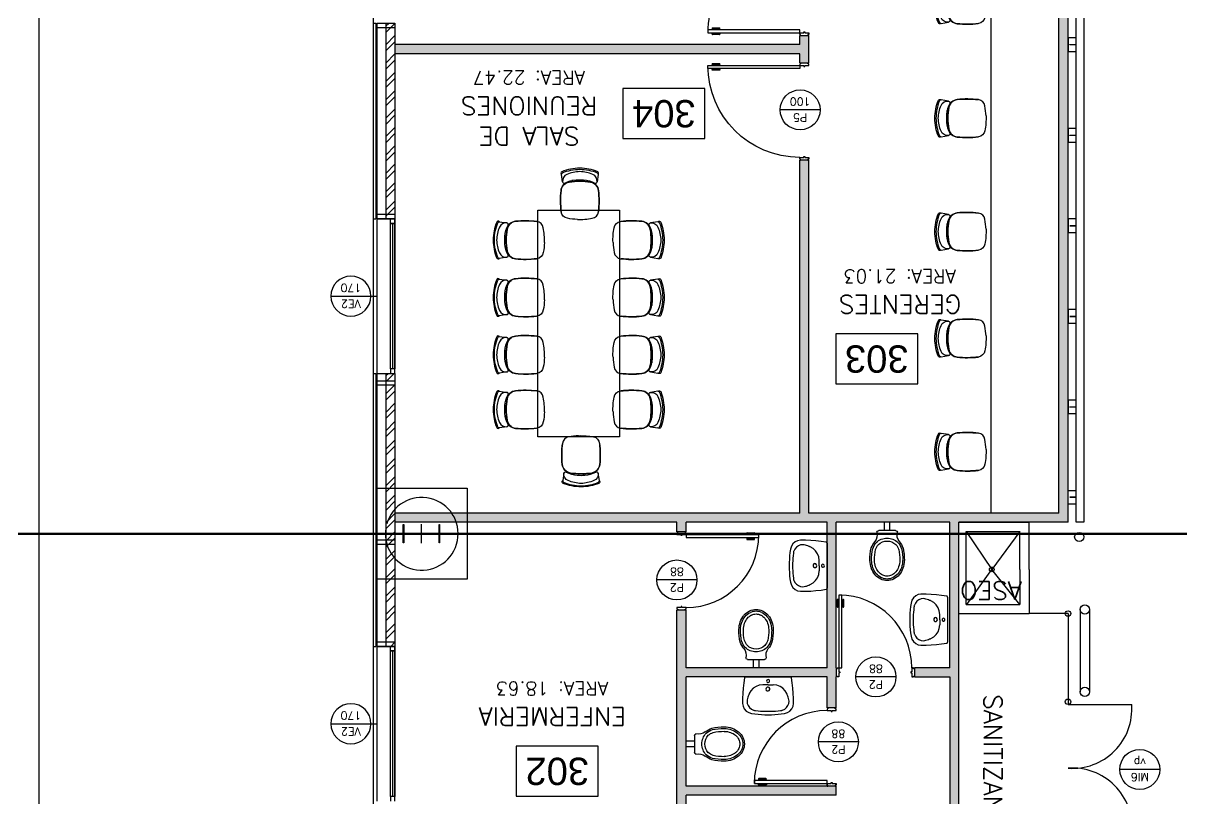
# Model space of a CAD drawing. Header units: millimetres. Extents: x 1478096 to 1808313, y 619971 to 762366.
# Drawn here: x 1521007 to 1533746, y 707917 to 716442 of the extents above; entities that cross this region are included whole.
import ezdxf
from ezdxf.enums import TextEntityAlignment as Align

# ---------------------------------------------------------------- set-up
doc = ezdxf.new("R2010")
doc.units = ezdxf.units.MM
doc.header["$LTSCALE"] = 10
for name, pattern in [('CENTERX2', [4, 2.5, -0.5, 0.5, -0.5]), ('CONTINOUS', [0]), ('SE-GRILLA$0$LR-GRILLA$0$EJES', [0.74, 0.5, -0.12, 0, -0.12])]:
    doc.linetypes.add(name, pattern=pattern)
for name, color, linetype in [('0-superficies', 7, 'Continuous'), ('0_Estructura', 251, 'Continuous'), ('A-HATCH-DURLOCK', 252, 'Continuous'), ('COSTAN-CAM-EJES', 251, 'CENTERX2'), ('DC-ARQ-0 TEXTOS', 7, 'Continuous'), ('DC-ARQ-CARPINTERIAS', 7, 'Continuous'), ('DC-ARQ-CHAPA', 7, 'Continuous'), ('DC-ARQ-CORDON', 210, 'Continuous'), ('DC-ARQ-DEF BOLARDOS', 7, 'Continuous'), ('DC-ARQ-DEF GUARDARAIL', 7, 'CONTINOUS'), ('DC-ARQ-DEFENSA', 164, 'CONTINOUS'), ('DC-ARQ-EQUIP.', 43, 'Continuous'), ('DC-ARQ-EQUIP. OFICINAS', 33, 'Continuous'), ('DC-ARQ-EQUIP. SANITARIO', 40, 'Continuous'), ('DC-ARQ-PAINEL DURLOCK', 7, 'Continuous'), ('DC-ARQ-REJA', 8, 'Continuous'), ('DC-ARQ-VEREDAS Y URBAN', 9, 'Continuous'), ('DC-EST-CORREAS', 35, 'SE-GRILLA$0$LR-GRILLA$0$EJES'), ('TXT CARP VENTANAS', 6, 'Continuous'), ('TXT CARPINTERIAS', 2, 'Continuous')]:
    doc.layers.add(name, color=color, linetype=linetype)
doc.styles.add('ROMANS', font='romans')
doc.styles.get("Standard").update_dxf_attribs({"font": 'arial.ttf'})
pattern_1 = [(225, (3172020.15, 1376323.11), (101.027881, -101.027881), []), (225, (3171952.8, 1376323.11), (101.027881, -101.027881), [])]

# ---------------------------------------------------------------- blocks, each defined once
blk = doc.blocks.new('PUERTAS 01')
at = {"layer": 'DC-ARQ-CARPINTERIAS'}
for p, q in [((1639.635, 694.416), (1639.625, 694.416)), ((1639.625, 694.386), (1639.625, 694.406)), ((1639.625, 694.406), (1639.635, 694.406)), ((1639.67, 694.386), (1639.625, 694.386)), ((1639.635, 694.406), (1639.635, 694.416)), ((1639.67, 694.376), (1639.67, 694.386)), ((1639.725, 694.386), (1639.68, 694.386)), ((1639.68, 694.386), (1639.68, 694.376)), ((1639.725, 694.416), (1639.715, 694.416)), ((1639.715, 694.416), (1639.715, 694.406)), ((1639.715, 694.406), (1639.725, 694.406)), ((1639.725, 694.406), (1639.725, 694.386)), ((1639.725, 694.386), (1639.725, 694.354)), ((1640.734, 694.386), (1639.725, 694.386)), ((1640.602, 694.399), (1640.602, 694.403)), ((1640.606, 694.406), (1640.684, 694.406)), ((1640.684, 694.396), (1640.606, 694.396)), ((1640.662, 694.386), (1640.662, 694.396)), ((1640.677, 694.386), (1640.677, 694.396)), ((1640.687, 694.403), (1640.687, 694.399)), ((1640.734, 694.354), (1640.734, 694.386)), ((1639.68, 694.376), (1639.67, 694.376)), ((1639.725, 694.354), (1640.734, 694.354)), ((1640.602, 694.341), (1640.602, 694.337)), ((1640.684, 694.344), (1640.606, 694.344)), ((1640.606, 694.334), (1640.684, 694.334)), ((1640.662, 694.354), (1640.662, 694.344)), ((1640.677, 694.354), (1640.677, 694.344)), ((1640.687, 694.337), (1640.687, 694.341)), ((1639.67, 693.376), (1639.625, 693.376)), ((1639.625, 693.376), (1639.625, 693.356)), ((1639.68, 693.386), (1639.67, 693.386)), ((1639.67, 693.386), (1639.67, 693.376)), ((1639.68, 693.376), (1639.68, 693.386)), ((1639.725, 693.376), (1639.68, 693.376)), ((1639.725, 693.356), (1639.725, 693.376)), ((1639.625, 693.356), (1639.635, 693.356)), ((1639.635, 693.346), (1639.625, 693.346)), ((1639.635, 693.356), (1639.635, 693.346)), ((1639.715, 693.346), (1639.715, 693.356)), ((1639.715, 693.356), (1639.725, 693.356)), ((1639.725, 693.346), (1639.715, 693.346))]:
    blk.add_line(p, q, dxfattribs=at)
for centre, radius, start, end in [((1639.725, 694.386), 1.01, 270, 0), ((1640.606, 694.403), 0.00354, 90, 180), ((1640.606, 694.399), 0.00354, 180, 270), ((1640.684, 694.403), 0.00354, 0, 90), ((1640.684, 694.399), 0.00354, 270, 0), ((1640.606, 694.341), 0.00354, 90, 180), ((1640.606, 694.337), 0.00354, 180, 270), ((1640.684, 694.341), 0.00354, 0, 90), ((1640.684, 694.337), 0.00354, 270, 0)]:
    blk.add_arc(centre, radius, start, end, dxfattribs=at)
blk = doc.blocks.new('A$C6FC4089E')
at = {"layer": 'DC-ARQ-CARPINTERIAS'}
for p, q in [((0.05, 1.7), (0, 1.7)), ((0, 1.7), (0, 1.65)), ((0, 1.7), (0, 0)), ((0.2, 1.7), (0, 1.7)), ((0.05, 1.65), (0.05, 1.7)), ((0.2, 0), (0.2, 1.7)), ((0, 0.05), (0, 1.65)), ((0, 1.65), (0.05, 1.65)), ((0, 1.65), (0.05, 1.65)), ((0.025, 1.65), (0.025, 0.05)), ((0.05, 1.65), (0.05, 0.05)), ((0.05, 0.05), (0, 0.05)), ((0, 0), (0, 0.05)), ((0, 0.05), (0.05, 0.05)), ((0.05, 0.05), (0.05, 0)), ((0.05, 0), (0, 0)), ((0, 0), (0.2, 0))]:
    blk.add_line(p, q, dxfattribs=at)
blk = doc.blocks.new('RE-PLANTABASE(XREF)$0$LJ-PLANTA BASE(XREF)$0$SE-PM01$0$LR-PM01$0$SILLA')
at = {"layer": 'DC-ARQ-EQUIP. OFICINAS'}
for p, q in [((-0.053, 0.418), (-0.053, 0.434)), ((0.069, 0.418), (0.069, 0.434))]:
    blk.add_line(p, q, dxfattribs=at)
for points in [[(0.229, 0.495, 0.482052), (0.224, 0.524, 0.097119), (0.027, 0.562, 0.097119), (-0.171, 0.524, 0.48266), (-0.175, 0.494)], [(-0.162, 0.412), (-0.175, 0.494, -0.349153), (-0.165, 0.512, -0.09418), (0.027, 0.55, -0.094192), (0.218, 0.512, -0.349216), (0.229, 0.494), (0.216, 0.412)], [(0, 0, -0.036492), (-0.109, 0.012, -0.328643), (-0.178, 0.084, -0.05523), (-0.18, 0.316, -0.340817), (-0.09, 0.41, -0.077917), (0.144, 0.41, -0.200555), (0.214, 0.367, -0.200555)], [(0.214, 0.367, 0.200555), (0.144, 0.41, 0.077917), (-0.09, 0.41, 0.340817), (-0.18, 0.316, 0.054462), (-0.178, 0.088)], [(0, 0, 0.054278), (0.163, 0.012, 0.328643), (0.231, 0.084, 0.05523), (0.233, 0.316, 0.340817), (0.144, 0.41, 0.077917), (-0.09, 0.41, 0.200555), (-0.16, 0.367, 0.200555)], [(-0.16, 0.367, -0.200555), (-0.09, 0.41, -0.077917), (0.144, 0.41, -0.340817), (0.233, 0.316, -0.054462), (0.232, 0.088)]]:
    blk.add_lwpolyline(points, format="xyb", dxfattribs=at)
blk.add_lwpolyline([(-0.137, 0.399, -0.10021), (-0.015, 0.434, -0.045601), (0.069, 0.434, -0.10021), (0.191, 0.399, 0.520466), (0.216, 0.412, 0.340461), (0.169, 0.494, 0.089601), (0.027, 0.525, 0.089601), (-0.115, 0.494, 0.340461), (-0.162, 0.412, 0.520466)], format="xyb", close=True, dxfattribs=at)
blk = doc.blocks.new('RE-PLANTABASE(XREF)$0$LAV2')
at = {"layer": 'DC-ARQ-EQUIP. SANITARIO'}
for p, q in [((-0.375, 0.24), (-0.351, 0.261)), ((-0.351, 0.261), (-0.323, 0.275)), ((-0.323, 0.275), (-0.293, 0.28)), ((-0.293, 0.28), (-0.236, 0.28)), ((-0.236, 0.28), (-0.179, 0.278)), ((-0.179, 0.278), (-0.122, 0.274)), ((-0.122, 0.274), (-0.066, 0.267)), ((-0.066, 0.267), (-0.01, 0.259)), ((-0.01, 0.259), (-0.006, 0.258)), ((-0.006, 0.258), (-0.004, 0.256)), ((-0.004, 0.256), (-0.002, 0.253)), ((-0.411, 0.11), (-0.407, 0.146)), ((-0.407, 0.146), (-0.402, 0.182)), ((-0.402, 0.182), (-0.392, 0.213)), ((-0.392, 0.213), (-0.375, 0.24)), ((-0.373, 0.11), (-0.37, 0.138)), ((-0.37, 0.138), (-0.369, 0.142)), ((-0.369, 0.142), (-0.368, 0.146)), ((-0.368, 0.15), (-0.367, 0.155)), ((-0.368, 0.146), (-0.368, 0.15)), ((-0.367, 0.155), (-0.365, 0.159)), ((-0.365, 0.159), (-0.354, 0.183)), ((-0.354, 0.183), (-0.337, 0.203)), ((-0.337, 0.203), (-0.315, 0.219)), ((-0.315, 0.219), (-0.291, 0.228)), ((-0.291, 0.228), (-0.265, 0.231)), ((-0.265, 0.231), (-0.252, 0.229)), ((-0.252, 0.229), (-0.238, 0.226)), ((-0.238, 0.226), (-0.224, 0.223)), ((-0.224, 0.223), (-0.211, 0.218)), ((-0.211, 0.218), (-0.198, 0.212)), ((-0.198, 0.212), (-0.195, 0.211)), ((-0.195, 0.211), (-0.192, 0.21)), ((-0.192, 0.21), (-0.189, 0.209)), ((-0.189, 0.209), (-0.187, 0.208)), ((-0.187, 0.208), (-0.184, 0.207)), ((-0.184, 0.207), (-0.152, 0.189)), ((-0.152, 0.189), (-0.125, 0.163)), ((-0.125, 0.163), (-0.104, 0.132)), ((-0.104, 0.132), (-0.091, 0.096)), ((-0.002, 0.253), (0, 0.25)), ((0, 0.25), (0, 0.247)), ((0, -0.247), (0, 0.247)), ((-0.416, 0), (-0.415, 0.037)), ((-0.415, -0.037), (-0.416, 0)), ((-0.415, 0.037), (-0.414, 0.073)), ((-0.414, 0.073), (-0.411, 0.11)), ((-0.378, 0.028), (-0.377, 0.055)), ((-0.378, 0), (-0.378, 0.028)), ((-0.377, 0.055), (-0.375, 0.083)), ((-0.375, 0.083), (-0.373, 0.11)), ((-0.153, 0.002), (-0.148, 0.013)), ((-0.152, -0.01), (-0.153, 0.002)), ((-0.148, 0.013), (-0.139, 0.02)), ((-0.139, 0.02), (-0.127, 0.02)), ((-0.127, 0.02), (-0.117, 0.013)), ((-0.117, 0.013), (-0.112, 0.002)), ((-0.112, 0.002), (-0.114, -0.01)), ((-0.091, 0.096), (-0.087, 0.057)), ((-0.087, 0), (-0.087, 0.057)), ((-0.087, 0), (-0.087, -0.057)), ((-0.061, 0.002), (-0.057, 0.011)), ((-0.06, -0.007), (-0.061, 0.002)), ((-0.057, 0.011), (-0.05, 0.016)), ((-0.05, 0.016), (-0.041, 0.016)), ((-0.041, 0.016), (-0.033, 0.011)), ((-0.033, 0.011), (-0.029, 0.002)), ((-0.029, 0.002), (-0.031, -0.007)), ((-0.414, -0.073), (-0.415, -0.037)), ((-0.411, -0.11), (-0.414, -0.073)), ((-0.407, -0.146), (-0.411, -0.11)), ((-0.378, -0.028), (-0.378, 0)), ((-0.377, -0.055), (-0.378, -0.028)), ((-0.375, -0.083), (-0.377, -0.055)), ((-0.373, -0.11), (-0.375, -0.083)), ((-0.37, -0.138), (-0.373, -0.11)), ((-0.144, -0.02), (-0.152, -0.01)), ((-0.133, -0.023), (-0.144, -0.02)), ((-0.122, -0.02), (-0.133, -0.023)), ((-0.114, -0.01), (-0.122, -0.02)), ((-0.091, -0.096), (-0.104, -0.132)), ((-0.087, -0.057), (-0.091, -0.096)), ((-0.054, -0.014), (-0.06, -0.007)), ((-0.045, -0.017), (-0.054, -0.014)), ((-0.037, -0.014), (-0.045, -0.017)), ((-0.031, -0.007), (-0.037, -0.014)), ((-0.402, -0.182), (-0.407, -0.146)), ((-0.392, -0.213), (-0.402, -0.182)), ((-0.375, -0.24), (-0.392, -0.213)), ((-0.351, -0.261), (-0.375, -0.24)), ((-0.369, -0.142), (-0.37, -0.138)), ((-0.368, -0.146), (-0.369, -0.142)), ((-0.368, -0.15), (-0.368, -0.146)), ((-0.367, -0.155), (-0.368, -0.15)), ((-0.365, -0.159), (-0.367, -0.155)), ((-0.354, -0.183), (-0.365, -0.159)), ((-0.337, -0.203), (-0.354, -0.183)), ((-0.315, -0.219), (-0.337, -0.203)), ((-0.291, -0.228), (-0.315, -0.219)), ((-0.265, -0.231), (-0.291, -0.228)), ((-0.252, -0.229), (-0.265, -0.231)), ((-0.238, -0.226), (-0.252, -0.229)), ((-0.224, -0.223), (-0.238, -0.226)), ((-0.211, -0.218), (-0.224, -0.223)), ((-0.198, -0.212), (-0.211, -0.218)), ((-0.195, -0.211), (-0.198, -0.212)), ((-0.192, -0.21), (-0.195, -0.211)), ((-0.189, -0.209), (-0.192, -0.21)), ((-0.187, -0.208), (-0.189, -0.209)), ((-0.184, -0.207), (-0.187, -0.208)), ((-0.152, -0.189), (-0.184, -0.207)), ((-0.125, -0.163), (-0.152, -0.189)), ((-0.104, -0.132), (-0.125, -0.163)), ((-0.002, -0.253), (-0.004, -0.256)), ((0, -0.25), (-0.002, -0.253)), ((0, -0.247), (0, -0.25)), ((-0.323, -0.275), (-0.351, -0.261)), ((-0.293, -0.28), (-0.323, -0.275)), ((-0.236, -0.28), (-0.293, -0.28)), ((-0.179, -0.278), (-0.236, -0.28)), ((-0.122, -0.274), (-0.179, -0.278)), ((-0.066, -0.267), (-0.122, -0.274)), ((-0.01, -0.259), (-0.066, -0.267)), ((-0.006, -0.258), (-0.01, -0.259)), ((-0.004, -0.256), (-0.006, -0.258))]:
    blk.add_line(p, q, dxfattribs=at)
blk = doc.blocks.new('RE-PLANTABASE(XREF)$0$INODORO TIPO')
at = {"layer": 'DC-ARQ-EQUIP. SANITARIO'}
for p, q in [((0.093, -0.115), (-0.092, -0.115)), ((-0.029, -0.115), (-0.029, -0.207)), ((0.031, -0.115), (0.031, -0.207))]:
    blk.add_line(p, q, dxfattribs=at)
for centre, radius, start, end in [((0.015, 0.245), 0.194, 116.0672, 139.7441), ((0.015, 0.245), 0.176, 116.0672, 139.7441), ((0, 0.275), 0.16, 90, 116.0672), ((0, 0.275), 0.143, 90, 116.0672), ((0, 0.275), 0.11, 90, 116.0672), ((0.001, 0.275), 0.16, 63.9328, 90), ((0.001, 0.275), 0.143, 63.9328, 90), ((0.001, 0.275), 0.11, 63.9328, 90), ((-0.014, 0.245), 0.176, 40.2559, 63.9328), ((-0.014, 0.245), 0.194, 40.2559, 63.9328), ((0.074, 0.213), 0.262, 160.6726, 180), ((0.038, 0.225), 0.224, 139.7441, 160.6726), ((0.074, 0.213), 0.244, 160.6726, 179.9982), ((0.038, 0.225), 0.206, 139.7441, 160.6726), ((0.074, 0.213), 0.212, 160.6726, 180), ((0.038, 0.225), 0.174, 139.7441, 160.6726), ((0.015, 0.245), 0.144, 116.0672, 139.7441), ((-0.014, 0.245), 0.144, 40.2559, 63.9328), ((-0.037, 0.225), 0.174, 19.3274, 40.2559), ((-0.037, 0.225), 0.206, 19.3274, 40.2559), ((-0.073, 0.213), 0.212, 360, 19.3274), ((-0.037, 0.225), 0.224, 19.3274, 40.2559), ((-0.073, 0.213), 0.244, 0.0018, 19.3274), ((-0.073, 0.213), 0.262, 0, 19.3274), ((0.449, 0.212), 0.638, 179.974, 192.3597), ((0.469, 0.212), 0.64, 179.9742, 191.5834), ((0.469, 0.212), 0.608, 179.9735, 191.3893), ((-0.468, 0.212), 0.608, 348.6107, 0.0265), ((-0.468, 0.212), 0.64, 348.4166, 0.0258), ((-0.448, 0.212), 0.638, 347.6403, 0.026), ((0.038, 0.15), 0.224, 199.3274, 220.2559), ((0.038, 0.15), 0.206, 198.6888, 220.7787), ((-0.229, -0.068), 0.12, 345.846, 37.6011), ((0.038, 0.15), 0.174, 199.3274, 220.2559), ((0, 0.14), 0.172, 226.3726, 270.1889), ((0, 0.14), 0.14, 227.0123, 270.2324), ((0.001, 0.14), 0.14, 269.7676, 312.9877), ((0.001, 0.14), 0.172, 269.8111, 313.6274), ((-0.037, 0.15), 0.174, 319.7441, 340.6726), ((0.23, -0.068), 0.12, 142.3989, 194.154), ((-0.037, 0.15), 0.206, 319.2213, 341.3112), ((-0.037, 0.15), 0.224, 319.7441, 340.6726), ((-0.092, -0.095), 0.02, 188.0487, 271.2546), ((0.093, -0.095), 0.02, 268.7454, 351.9513)]:
    blk.add_arc(centre, radius, start, end, dxfattribs=at)
blk = doc.blocks.new('A$C422B0552')
at = {"layer": 'DC-ARQ-CARPINTERIAS'}
for p, q in [((0.81, 0.85), (0.8, 0.85)), ((0.8, 0.85), (0.8, 0.83)), ((0.8, 0.83), (0.845, 0.83)), ((0.81, 0.86), (0.81, 0.85)), ((0.845, 0.83), (0.845, 0.82)), ((0.845, 0.82), (0.855, 0.82)), ((0.855, 0.82), (0.855, 0.83)), ((0.855, 0.83), (0.9, 0.83)), ((0.89, 0.85), (0.89, 0.86)), ((0.9, 0.85), (0.89, 0.85)), ((0.9, 0.83), (0.9, 0.85)), ((0.8, 0.062), (0.001, 0.062)), ((0.001, 0.062), (0.001, 0.03)), ((0.001, 0.03), (0.8, 0.03)), ((0.048, 0.079), (0.048, 0.075)), ((0.048, 0.013), (0.048, 0.017)), ((0.129, 0.082), (0.051, 0.082)), ((0.051, 0.072), (0.129, 0.072)), ((0.051, 0.02), (0.129, 0.02)), ((0.129, 0.01), (0.051, 0.01)), ((0.058, 0.062), (0.058, 0.072)), ((0.058, 0.03), (0.058, 0.02)), ((0.073, 0.062), (0.073, 0.072)), ((0.073, 0.03), (0.073, 0.02)), ((0.133, 0.075), (0.133, 0.079)), ((0.133, 0.017), (0.133, 0.013)), ((0.8, 0.03), (0.8, 0.062)), ((0.8, 0.01), (0.8, 0.03)), ((0.8, 0.03), (0.845, 0.03)), ((0.81, 0.01), (0.8, 0.01)), ((0.81, 0), (0.81, 0.01)), ((0.845, 0.03), (0.845, 0.04)), ((0.845, 0.04), (0.855, 0.04)), ((0.855, 0.04), (0.855, 0.03)), ((0.855, 0.03), (0.9, 0.03)), ((0.9, 0.01), (0.89, 0.01)), ((0.89, 0.01), (0.89, 0)), ((0.9, 0.03), (0.9, 0.01))]:
    blk.add_line(p, q, dxfattribs=at)
for centre, radius, start, end in [((0.8, 0.03), 0.8, 90, 180), ((0.051, 0.079), 0.00354, 90, 180), ((0.051, 0.075), 0.00354, 180, 270), ((0.051, 0.017), 0.00354, 90, 180), ((0.051, 0.013), 0.00354, 180, 270), ((0.129, 0.079), 0.00354, 0, 90), ((0.129, 0.075), 0.00354, 270, 360), ((0.129, 0.017), 0.00354, 0, 90), ((0.129, 0.013), 0.00354, 270, 0)]:
    blk.add_arc(centre, radius, start, end, dxfattribs=at)
blk = doc.blocks.new('BB-PM01$0$planchuela defensa')
for points in [[(0.075, -0.088), (0.075, 0), (-0.075, 0), (-0.075, -0.088)], [(-0.002, -0.088), (-0.002, -0.019), (0.001, -0.019), (0.001, -0.088)]]:
    blk.add_lwpolyline(points)
blk = doc.blocks.new('SIMB-CAR')
blk.add_line((-0.5, 0), (0.5, 0))
blk.add_circle((0, 0), 0.5)
at = {"style": 'ROMANS'}
for tag, p in [('TIPO', (0, 0.192)), ('NUMERO', (0, -0.205))]:
    blk.add_attdef(tag, text='', height=0.2, dxfattribs=at).set_placement(p, align=Align.MIDDLE)

msp = doc.modelspace()

# ---------------------------------------------------------------- hatches: boundary and pattern name
at = {"layer": '0_Estructura'}
h = msp.add_hatch(dxfattribs=at)
h.set_pattern_fill('ANSI31', color=256, scale=2, angle=-90, style=0)
h.set_pattern_definition([(315, (2596341.3306, 6204470.641), (4.4901280605, 4.4901280605), [])])
h.paths.add_polyline_path([(1525185.645, 710730.756), (1525185.645, 710930.756), (1525191.945, 710930.756), (1525191.945, 710730.756)])
h.paths.add_polyline_path([(1525579.345, 710730.756), (1525579.345, 710930.756), (1525585.645, 710930.756), (1525585.645, 710730.756)])
h.paths.add_polyline_path([(1525191.945, 710828.356), (1525191.945, 710833.156), (1525579.345, 710833.156), (1525579.345, 710828.356)])
at = {"layer": 'A-HATCH-DURLOCK'}
h = msp.add_hatch(color=256, dxfattribs=at)
h.dxf.hatch_style = 1
h.paths.add_polyline_path([(1525095.031, 710957.036), (1528195.031, 710957.036), (1528195.031, 710849.898), (1528295.031, 710849.898), (1528295.031, 710957.036), (1529845.031, 710957.036), (1529845.031, 709357.036), (1528295.031, 709357.036), (1528295.031, 709989.898), (1528195.031, 709989.898), (1528195.031, 706757.036), (1528117.751, 706757.036), (1528117.752, 706657.036), (1528295.031, 706657.036), (1528295.031, 707957.036), (1529945.031, 707957.036), (1529945.031, 708057.036), (1529845.031, 708057.036), (1528295.031, 708057.036), (1528295.031, 709257.036), (1529845.031, 709257.036), (1529845.031, 708917.036), (1529945.031, 708917.036), (1529945.031, 709257.036), (1529945.031, 709357.036), (1529945.031, 710957.036), (1531195.031, 710957.036), (1531195.031, 709357.036), (1530806.365, 709357.036), (1530806.365, 709257.036), (1531195.031, 709257.036), (1531195.031, 706377.059), (1531295.031, 706377.058), (1531295.031, 710957.036), (1532495.032, 710957.036), (1532495.032, 717475.673), (1532395.032, 717475.673), (1532395.032, 711057.036), (1529645.032, 711057.036), (1529645.032, 714937.036), (1529545.032, 714937.036), (1529545.032, 711057.036), (1525095.031, 711057.036)])
h = msp.add_hatch(dxfattribs=at)
h.set_pattern_fill('ANSI32', color=256, scale=15, angle=180)
h.set_pattern_definition(pattern_1)
h.paths.add_polyline_path([(1524995.031, 714292.201), (1525095.031, 714292.201), (1525095.031, 716207.036), (1525095.031, 716442.201), (1524995.031, 716442.201)])
h = msp.add_hatch(color=256, dxfattribs=at)
h.dxf.hatch_style = 1
h.paths.add_polyline_path([(1525095.031, 716107.036), (1529545.031, 716107.036), (1529545.031, 716007.036), (1529645.031, 716007.036), (1529645.031, 716307.036), (1529545.031, 716307.036), (1529545.031, 716207.036), (1525095.031, 716207.036)])
h = msp.add_hatch(dxfattribs=at)
h.set_pattern_fill('ANSI32', color=256, scale=15, angle=180)
h.set_pattern_definition(pattern_1)
h.paths.add_polyline_path([(1524995.031, 709592.201), (1525095.031, 709592.201), (1525095.031, 711057.036), (1525095.031, 711057.036), (1525095.031, 712592.201), (1524995.031, 712592.201)])

# ---------------------------------------------------------------- linework, layer by layer
at = {"layer": '0-superficies'}
msp.add_lwpolyline([(1641041.817, 738426.962), (1522042.066, 738427.02), (1522042.063, 735317.041), (1506281.021, 735317.058), (1506244.743, 735317.055), (1506244.9, 725919.201), (1515007.624, 725919.201), (1515007.624, 729331.139), (1524854.996, 729331.139), (1524854.996, 680527.061), (1522092.045, 680527.061), (1522092.045, 678926.47), (1524855.046, 678926.47), (1524855.046, 673126.47), (1517295.034, 673126.451), (1517295.034, 669026.47), (1516295.034, 669026.451), (1516295.045, 663826.47), (1524855.031, 663826.45), (1524855.031, 647228.149), (1641041.817, 647228.17)], dxfattribs=at)
at = {"layer": '0_Estructura'}
for p, q in [((1524889.541, 711330.2), (1525889.541, 711330.2)), ((1524889.541, 710330.2), (1524889.541, 711330.2)), ((1525889.541, 711330.2), (1525889.541, 710330.2)), ((1525689.09, 710830.199), (1525089.09, 710830.199)), ((1525385.645, 710726.245), (1525385.645, 710935.267)), ((1525889.541, 710330.2), (1524889.541, 710330.2))]:
    msp.add_line(p, q, dxfattribs=at)
for points in [[(1525185.645, 710730.756), (1525185.645, 710930.756), (1525191.945, 710930.756), (1525191.945, 710730.756)], [(1525191.945, 710828.356), (1525191.945, 710833.156), (1525579.345, 710833.156), (1525579.345, 710828.356)], [(1525579.345, 710730.756), (1525579.345, 710930.756), (1525585.645, 710930.756), (1525585.645, 710730.756)]]:
    msp.add_lwpolyline(points, close=True, dxfattribs=at)
msp.add_arc((1525389.541, 710830.2), 400, 174.2258569, 163.9944902, dxfattribs=at)
at = {"layer": 'COSTAN-CAM-EJES', "const_width": 25}
msp.add_lwpolyline([(1478108.728, 710829.642), (1676824.92, 710829.642)], dxfattribs=at)
at = {"layer": 'DC-ARQ-0 TEXTOS'}
for points in [[(1527601.666, 715724.407), (1527601.666, 715174.407), (1528501.666, 715174.407), (1528501.666, 715724.407)], [(1529942.351, 713027.942), (1529942.351, 712477.942), (1530842.351, 712477.942), (1530842.351, 713027.942)], [(1526429.202, 708496.34), (1526429.202, 707946.34), (1527329.202, 707946.34), (1527329.202, 708496.34)]]:
    msp.add_lwpolyline(points, close=True, dxfattribs=at)
at = {"layer": 'DC-ARQ-CARPINTERIAS'}
for p, q in [((1524895.031, 716442.201), (1525095.031, 716442.201)), ((1528205.031, 710849.898), (1528195.031, 710849.898)), ((1528295.031, 710849.898), (1528285.031, 710849.898)), ((1528205.031, 709989.898), (1528195.031, 709989.898)), ((1528295.031, 709989.898), (1528285.031, 709989.898)), ((1525094.993, 709592.201), (1524894.993, 709592.201)), ((1524894.993, 709592.201), (1524895.031, 707892.201)), ((1525044.993, 709542.201), (1525044.993, 709592.201)), ((1525044.993, 709592.201), (1525094.993, 709592.201)), ((1525045.031, 707942.201), (1525044.993, 709542.201)), ((1525044.993, 709542.201), (1525094.993, 709542.201)), ((1525094.993, 709542.201), (1525044.993, 709542.201)), ((1525070.031, 707942.201), (1525069.993, 709542.201)), ((1525094.993, 709592.201), (1525094.993, 709542.201)), ((1525095.031, 707892.201), (1525094.993, 709592.201)), ((1525094.993, 709542.201), (1525095.031, 707942.201)), ((1529945.031, 709357.036), (1529945.031, 709347.036)), ((1529945.031, 709267.036), (1529945.031, 709257.036)), ((1529845.031, 708917.036), (1529855.031, 708917.036)), ((1529935.031, 708917.036), (1529945.031, 708917.036)), ((1529845.031, 708057.036), (1529855.031, 708057.036)), ((1529935.031, 708057.036), (1529945.031, 708057.036)), ((1525095.031, 707942.201), (1525045.031, 707942.201)), ((1525045.031, 707942.201), (1525045.031, 707892.201)), ((1525095.031, 707942.201), (1525045.031, 707942.201)), ((1525095.031, 707892.201), (1525095.031, 707942.201))]:
    msp.add_line(p, q, dxfattribs=at)
at = {"layer": 'DC-ARQ-CHAPA'}
for p, q in [((1524855.031, 716442.18), (1524855.031, 714292.18)), ((1524855.031, 716442.18), (1524885.031, 716442.18)), ((1524885.031, 716442.18), (1524885.031, 714292.18)), ((1524855.031, 714292.18), (1524885.031, 714292.18)), ((1524855.031, 712592.18), (1524855.031, 709592.18)), ((1524855.031, 712592.18), (1524885.031, 712592.18)), ((1524885.031, 712592.18), (1524885.031, 709592.18)), ((1524855.031, 709592.18), (1524885.031, 709592.18))]:
    msp.add_line(p, q, dxfattribs=at)
at = {"layer": 'DC-ARQ-CORDON'}
for p, q in [((1524894.954, 716442.201), (1524994.992, 716442.201)), ((1524895.031, 716442.201), (1524895.031, 714292.201)), ((1524895.031, 714292.201), (1524995.031, 714292.201)), ((1524894.954, 712592.201), (1524994.954, 712592.201)), ((1524895.031, 712592.201), (1524895.031, 709592.201)), ((1524895.031, 709592.201), (1524995.031, 709592.201))]:
    msp.add_line(p, q, dxfattribs=at)
at = {"layer": 'DC-ARQ-DEF BOLARDOS', "ltscale": 200}
msp.add_circle((1532618.06, 710795.508), 50.444, dxfattribs=at)
at = {"layer": 'DC-ARQ-DEF GUARDARAIL'}
for points in [[(1532629.201, 709997.643), (1532629.199, 709093.642)], [(1532730.089, 709997.643), (1532730.087, 709093.642)]]:
    msp.add_lwpolyline(points, dxfattribs=at)
at = {"layer": 'DC-ARQ-DEF GUARDARAIL', "ltscale": 200}
for centre in [(1532679.645, 709997.643), (1532679.643, 709093.642)]:
    msp.add_circle(centre, 50.444, dxfattribs=at)
at = {"layer": 'DC-ARQ-DEFENSA'}
msp.add_lwpolyline([(1532583.505, 717475.673), (1532668.505, 717475.673), (1532668.505, 710957.036), (1532583.505, 710957.036), (1532583.505, 717475.673)], dxfattribs=at)
at = {"layer": 'DC-ARQ-EQUIP.'}
for p, q in [((1531295.031, 710957.036), (1532066.346, 710957.036)), ((1532066.346, 710438.741), (1532066.346, 710957.036)), ((1531376.065, 710053.872), (1531376.065, 710857.036)), ((1531376.065, 710857.036), (1531656.323, 710438.398)), ((1531376.065, 710857.036), (1531966.346, 710857.036)), ((1531966.346, 710857.036), (1531656.323, 710438.398)), ((1531966.346, 710438.741), (1531966.346, 710857.036)), ((1531381.871, 710054.372), (1531656.323, 710438.398)), ((1531965.824, 710051.521), (1531656.323, 710438.398)), ((1531966.346, 710438.741), (1531966.346, 710053.872)), ((1532066.346, 710438.741), (1532066.346, 709953.872)), ((1531376.065, 710053.872), (1531966.346, 710053.872)), ((1531295.046, 709953.872), (1532066.346, 709953.872))]:
    msp.add_line(p, q, dxfattribs=at)
msp.add_circle((1531656.323, 710438.398), 25.402, dxfattribs=at)
at = {"layer": 'DC-ARQ-EQUIP. OFICINAS'}
msp.add_line((1531645.857, 717330.472), (1531645.853, 711057.036), dxfattribs=at)
msp.add_lwpolyline([(1527564.974, 711896.205), (1526664.974, 711896.205), (1526664.974, 714385.375), (1527564.974, 714385.375)], close=True, dxfattribs=at)
at = {"layer": 'DC-ARQ-PAINEL DURLOCK'}
for p, q in [((1532395.032, 711057.036), (1532395.032, 717475.673)), ((1532495.032, 710957.036), (1532495.032, 717475.673)), ((1524995.031, 716442.201), (1524995.031, 714292.201)), ((1525095.031, 716442.201), (1525095.031, 716207.036)), ((1529545.031, 716207.036), (1529545.031, 716307.036)), ((1529545.031, 716307.036), (1529645.031, 716307.036)), ((1529645.031, 716007.036), (1529645.031, 716307.036)), ((1529545.031, 716207.036), (1525095.031, 716207.036)), ((1525095.031, 716207.036), (1525095.031, 714292.201)), ((1529545.031, 716107.036), (1525095.031, 716107.036)), ((1529545.031, 716007.036), (1529545.031, 716107.036)), ((1529545.031, 716007.036), (1529645.031, 716007.036)), ((1529545.032, 711057.036), (1529545.032, 714937.036)), ((1529645.031, 714937.036), (1529545.032, 714937.036)), ((1529645.032, 711057.036), (1529645.032, 714937.036)), ((1524994.993, 714292.201), (1525095.031, 714292.201)), ((1524994.954, 712592.201), (1525094.954, 712592.201)), ((1524995.031, 712592.201), (1524995.031, 709592.201)), ((1525095.031, 712592.201), (1525095.031, 711057.036)), ((1529545.032, 711057.036), (1525095.031, 711057.036)), ((1525095.031, 711057.036), (1525095.031, 709592.201)), ((1528195.031, 710957.036), (1525095.031, 710957.036)), ((1528195.031, 710849.898), (1528195.031, 710957.036)), ((1528295.031, 710849.898), (1528295.031, 710957.036)), ((1529845.031, 710957.036), (1528295.031, 710957.036)), ((1532395.032, 711057.036), (1529645.032, 711057.036)), ((1529845.031, 709357.036), (1529845.031, 710957.036)), ((1529945.031, 709357.036), (1529945.031, 710957.036)), ((1531195.031, 710957.036), (1529945.031, 710957.036)), ((1531195.031, 709357.036), (1531195.031, 710957.036)), ((1532495.032, 710957.036), (1531295.031, 710957.036)), ((1531295.031, 706377.058), (1531295.031, 710957.036)), ((1528295.031, 710849.898), (1528195.031, 710849.898)), ((1528195.031, 706757.036), (1528195.031, 709989.898)), ((1528295.031, 709989.898), (1528195.031, 709989.898)), ((1528295.031, 709357.036), (1528295.031, 709989.898)), ((1524994.993, 709592.201), (1525095.031, 709592.201)), ((1529845.031, 709357.036), (1528295.031, 709357.036)), ((1529945.031, 709357.036), (1529945.031, 709257.036)), ((1531195.031, 709357.036), (1530806.365, 709357.036)), ((1530806.365, 709357.036), (1530806.365, 709257.036)), ((1529845.031, 709257.036), (1528295.031, 709257.036)), ((1528295.031, 708057.036), (1528295.031, 709257.036)), ((1529845.031, 708917.036), (1529845.031, 709257.036)), ((1529945.031, 708917.036), (1529945.031, 709257.036)), ((1530806.365, 709257.036), (1531195.031, 709257.036)), ((1531195.031, 709257.036), (1531195.031, 706377.059)), ((1529945.031, 708917.036), (1529845.031, 708917.036)), ((1529845.031, 708057.036), (1528295.031, 708057.036)), ((1529945.031, 708057.036), (1529845.031, 708057.036)), ((1529945.031, 707957.036), (1529945.031, 708057.036)), ((1529945.031, 707957.036), (1528295.031, 707957.036)), ((1528295.031, 706657.036), (1528295.031, 707957.036))]:
    msp.add_line(p, q, dxfattribs=at)
at = {"layer": 'DC-ARQ-REJA'}
for p, q in [((1532495.032, 709953.872), (1532066.346, 709953.872)), ((1532495.032, 709953.872), (1532495.032, 708953.872)), ((1532495.032, 708953.872), (1533195.032, 708953.872))]:
    msp.add_line(p, q, dxfattribs=at)
for centre in [(1532495.032, 709953.872), (1532495.032, 708983.872)]:
    msp.add_circle(centre, 30, dxfattribs=at)
for centre, start, end in [((1532544.262, 708904.641), 265.6738144, 4.3261856), ((1532544.262, 707603.102), 355.6738144, 94.3261856)]:
    msp.add_arc(centre, 652.629, start, end, dxfattribs=at)
at = {"layer": 'DC-ARQ-VEREDAS Y URBAN'}
msp.add_line((1521178.056, 730654.938), (1521178.035, 639586.125), dxfattribs=at)
at = {"layer": 'DC-EST-CORREAS'}
for points in [[(1525094.954, 716392.201), (1524894.955, 716392.201), (1524894.955, 716442.201), (1525094.954, 716442.201)], [(1525094.954, 714292.201), (1524894.955, 714292.201), (1524894.955, 714342.201), (1525094.954, 714342.201)], [(1525095.032, 712462.895), (1524895.033, 712462.895), (1524895.033, 712512.895), (1525095.032, 712512.895)], [(1525095.032, 710712.895), (1524895.033, 710712.895), (1524895.033, 710762.896), (1525095.032, 710762.896)], [(1525095.032, 709592.2), (1524895.033, 709592.2), (1524895.033, 709642.2), (1525095.032, 709642.2)]]:
    msp.add_lwpolyline(points, close=True, dxfattribs=at)
at = {"layer": 'TXT CARP VENTANAS'}
for p, q in [((1524830.595, 713442.201), (1524895.031, 713442.201)), ((1524830.595, 708742.201), (1524895.031, 708742.201))]:
    msp.add_line(p, q, dxfattribs=at)

# ---------------------------------------------------------------- block references
at = {"layer": 'DC-ARQ-CARPINTERIAS', "xscale": 1000, "yscale": 1000, "zscale": 1000}
for name, p, rotation in [('PUERTAS 01', (3169270.147, 1410723.113), 180), ('A$C6FC4089E', (1525095.032, 714292.2), 180), ('A$C422B0552', (1529095.031, 710849.898), 180), ('A$C422B0552', (1529946.364, 710157.036), 270)]:
    msp.add_blockref(name, p, dxfattribs=dict(at, rotation=rotation))
at = {"layer": 'DC-ARQ-CARPINTERIAS', "yscale": 1000, "zscale": 1000}
for name, p, xscale in [('PUERTAS 01', (3169270.147, 21590.959), -1000), ('A$C422B0552', (1529045.031, 708057.036), 1000)]:
    msp.add_blockref(name, p, dxfattribs=dict(at, xscale=xscale))
at = {"layer": 'DC-ARQ-DEFENSA', "extrusion": (0, 0, -1), "yscale": 1000, "zscale": -1000, "rotation": 270}
for p, xscale in [((-1532495.046, 716205.65), -1000), ((-1532495.046, 715210.627), -1000), ((-1532495.046, 714215.605), -1000), ((-1532495.046, 713219.082), -1000), ((-1532495.046, 712225.559), -1000), ((-1532495.046, 711232.036), 1000)]:
    msp.add_blockref('BB-PM01$0$planchuela defensa', p, dxfattribs=dict(at, xscale=xscale))
at = {"layer": 'DC-ARQ-EQUIP. OFICINAS', "yscale": 1000, "zscale": 1000}
for p, xscale, rotation in [((1531593.069, 716669.496), -1000, 90), ((1531593.069, 715423.662), -1000, 90), ((1527100.503, 714285.928), 1000, 1.77406570441161e-06), ((1531593.069, 714177.827), -1000, 90), ((1531593.069, 713004.132), -1000, 90), ((1531593.069, 711758.297), -1000, 90)]:
    msp.add_blockref('RE-PLANTABASE(XREF)$0$LJ-PLANTA BASE(XREF)$0$SE-PM01$0$LR-PM01$0$SILLA', p, dxfattribs=dict(at, xscale=xscale, rotation=rotation))
at = {"layer": 'DC-ARQ-EQUIP. OFICINAS', "extrusion": (0, 0, -1), "yscale": 1000}
for p, xscale, zscale, rotation in [((-1526737.712, 714031.417), -1000, -1000, 269.9999982259275), ((-1527492.236, 714031.417), 1000, -999.9999999999998, 90.00000177407247), ((-1526737.712, 713400.807), -1000, -1000, 269.9999982259275), ((-1527492.236, 713400.807), 1000, -999.9999999999998, 90.00000177407247), ((-1526737.712, 712770.616), -1000, -1000, 269.9999982259275), ((-1527492.236, 712770.616), 1000, -999.9999999999998, 90.00000177407247), ((-1526737.712, 712168.798), -1000, -1000, 269.9999982259275), ((-1527492.235, 712168.798), 1000, -999.9999999999998, 90.00000177407247), ((-1527113.815, 711908.224), 1000, -999.9999999999998, 179.9999982259341)]:
    msp.add_blockref('RE-PLANTABASE(XREF)$0$LJ-PLANTA BASE(XREF)$0$SE-PM01$0$LR-PM01$0$SILLA', p, dxfattribs=dict(at, xscale=xscale, zscale=zscale, rotation=rotation))
at = {"layer": 'DC-ARQ-EQUIP. SANITARIO', "color": 8, "xscale": -1000, "yscale": 1000, "zscale": 1000}
for name, p, rotation in [('RE-PLANTABASE(XREF)$0$INODORO TIPO', (1530505.6, 710750.388), 180), ('RE-PLANTABASE(XREF)$0$LAV2', (1529845.031, 710479.324), 180), ('RE-PLANTABASE(XREF)$0$LAV2', (1531170.788, 709886.176), 179.9999982738495), ('RE-PLANTABASE(XREF)$0$LAV2', (1529196.692, 709257.036), 270), ('RE-PLANTABASE(XREF)$0$INODORO TIPO', (1528501.679, 708519.374), 270)]:
    msp.add_blockref(name, p, dxfattribs=dict(at, rotation=rotation))
msp.add_blockref('RE-PLANTABASE(XREF)$0$INODORO TIPO', (1529065.597, 709563.684), dxfattribs=at)
at = {"layer": 'TXT CARP VENTANAS'}
ref = msp.add_blockref('SIMB-CAR', (1524610.595, 713442.201), dxfattribs=dict(at, xscale=-440.0000000000546, yscale=440.0000000000546, zscale=440.0000000000546, rotation=180))
ref.add_attrib('NUMERO', '170', dxfattribs={"layer": '0', "height": 88, "rotation": 180, "style": 'ROMANS'}).set_placement((1524610.595, 713532.606), align=Align.MIDDLE)
ref.add_attrib('TIPO', 'VE2', dxfattribs={"layer": '0', "height": 88, "rotation": 180, "style": 'ROMANS'}).set_placement((1524610.595, 713357.822), align=Align.MIDDLE)
ref = msp.add_blockref('SIMB-CAR', (1524610.595, 708742.201), dxfattribs=dict(at, xscale=-440.0000000000546, yscale=440.0000000000546, zscale=440.0000000000546, rotation=180))
ref.add_attrib('NUMERO', '170', dxfattribs={"layer": '0', "height": 88, "rotation": 180, "style": 'ROMANS'}).set_placement((1524610.595, 708832.606), align=Align.MIDDLE)
ref.add_attrib('TIPO', 'VE2', dxfattribs={"layer": '0', "height": 88, "rotation": 180, "style": 'ROMANS'}).set_placement((1524610.595, 708657.822), align=Align.MIDDLE)
at = {"layer": 'TXT CARPINTERIAS', "xscale": 440.0000000000546, "yscale": 440.0000000000546, "zscale": 440.0000000000546, "rotation": 180}
for p, values in [((1529549.523, 715489.433), {'NUMERO': '100', 'TIPO': 'P5'}), ((1528195.031, 710322.616), {'NUMERO': '88', 'TIPO': 'P2'}), ((1530382.598, 709257.036), {'NUMERO': '88', 'TIPO': 'P2'}), ((1529969.736, 708543.086), {'NUMERO': '88', 'TIPO': 'P2'}), ((1533283.766, 708239.944), {'NUMERO': 'vp', 'TIPO': 'MI6'})]:
    msp.add_blockref('SIMB-CAR', p, dxfattribs=at).add_auto_attribs(values)

# ---------------------------------------------------------------- texts
at = {"layer": 'DC-ARQ-0 TEXTOS', "attachment_point": 5}
for s, insert, char_height, width, rotation in [('{\\Fromans|c0;SALA DE REUNIONES\\P\\H0.75x;AREA: 22.47}', (1526569.396, 715508.226, 0.034), 200, 2283.66149, 180), ('304', (1528051.666, 715449.407), 300, 801.45132, 180), ('{\\Fromans|c0;GERENTES\\P\\H0.75x;AREA: 21.03}', (1530647.769, 713494.731), 200, 3964.44731, 180), ('303', (1530392.351, 712752.942), 300, 801.45132, 180), ('{\\Fromans|c0;ASEO}', (1531649.115, 710206.727), 200, 3964.44731, 180), ('{\\Fromans|c0;ENFERMERIA\\P\\H0.75x;AREA: 18.63}', (1526824.812, 708963.129), 200, 3964.44731, 180), ('{\\Fromans|c0;SANITIZANTE}', (1531669.189, 708265.397), 200, 3964.44731, 270), ('302', (1526879.202, 708221.34), 300, 801.45132, 180)]:
    msp.add_mtext(s, dxfattribs=dict(at, insert=insert, char_height=char_height, width=width, rotation=rotation))

doc.saveas('drawing.dxf')
